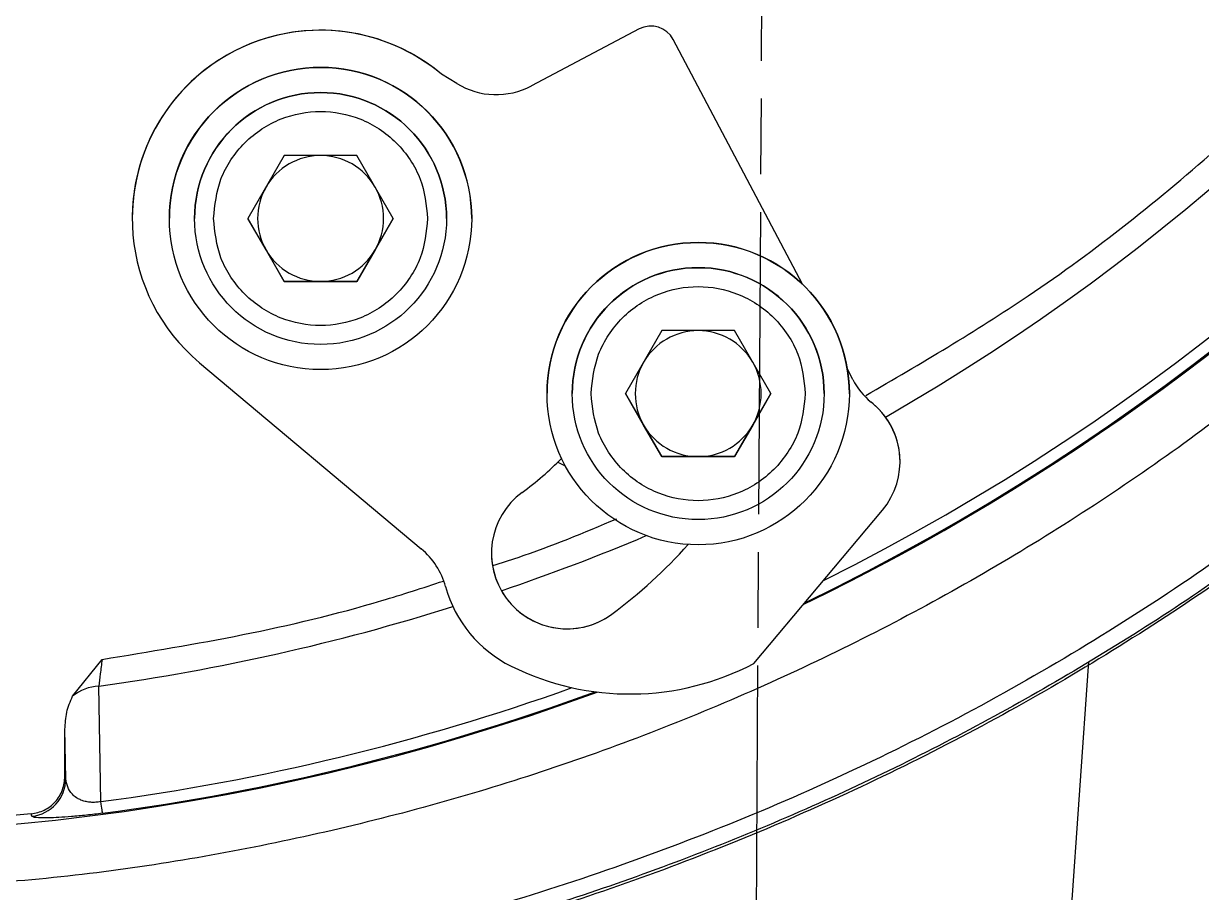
# Model space of a CAD drawing. Header units: millimetres. Extents: x 2223 to 4172, y 741 to 2119.
# Drawn here: x 2843.92 to 2890.67, y 1759.33 to 1793.82 of the extents above; entities that cross this region are included whole.
import ezdxf

# ---------------------------------------------------------------- set-up
doc = ezdxf.new("R2010")
doc.units = ezdxf.units.MM
doc.linetypes.add('AM_ISO08W050', pattern=[18, 12, -1.5, 3, -1.5])
doc.layers.add('AM_7', color=4, linetype='AM_ISO08W050', lineweight=25)

msp = doc.modelspace()

# ---------------------------------------------------------------- linework, layer by layer
at = {"color": 7, "linetype": 'Continuous', "lineweight": 25}
for p, q in [((2868.356, 1793.608), (2864.077, 1791.349)), ((2868.356, 1793.608), (2864.077, 1791.349)), ((2868.356, 1793.608), (2868.356, 1793.608)), ((2874.835, 1783.475), (2869.708, 1793.19)), ((2869.708, 1793.19), (2869.708, 1793.19)), ((2874.835, 1783.475), (2869.708, 1793.19)), ((2861.111, 1791.443), (2860.511, 1791.81)), ((2860.511, 1791.81), (2860.511, 1791.81)), ((2861.111, 1791.443), (2860.511, 1791.81)), ((2861.111, 1791.443), (2861.111, 1791.443)), ((2864.077, 1791.349), (2864.077, 1791.349)), ((2854.263, 1788.585), (2852.82, 1786.085)), ((2857.15, 1788.585), (2854.263, 1788.585)), ((2858.593, 1786.085), (2857.15, 1788.585)), ((2848.232, 1786.093), (2848.232, 1786.093)), ((2849.706, 1786.091), (2849.706, 1786.091)), ((2850.706, 1786.09), (2850.706, 1786.09)), ((2852.82, 1786.085), (2854.263, 1783.585)), ((2853.541, 1784.835), (2852.82, 1786.085)), ((2857.15, 1783.585), (2858.593, 1786.085)), ((2858.593, 1786.085), (2857.871, 1784.835)), ((2860.706, 1786.079), (2860.706, 1786.079)), ((2861.706, 1786.078), (2861.706, 1786.078)), ((2854.263, 1783.585), (2853.541, 1784.835)), ((2857.871, 1784.835), (2857.15, 1783.585)), ((2854.263, 1783.585), (2857.15, 1783.585)), ((2854.263, 1783.585), (2854.263, 1783.585)), ((2855.706, 1783.585), (2854.263, 1783.585)), ((2857.15, 1783.585), (2855.706, 1783.585)), ((2857.15, 1783.585), (2857.15, 1783.585)), ((2869.251, 1781.633), (2867.808, 1779.133)), ((2872.138, 1781.633), (2869.251, 1781.633)), ((2873.581, 1779.133), (2872.138, 1781.633)), ((2850.902, 1780.359), (2859.704, 1772.974)), ((2876.832, 1779.693), (2876.616, 1780.101)), ((2876.832, 1779.693), (2876.616, 1780.101)), ((2876.832, 1779.693), (2876.832, 1779.693)), ((2864.695, 1779.139), (2864.695, 1779.139)), ((2865.695, 1779.138), (2865.695, 1779.138)), ((2867.808, 1779.133), (2869.251, 1776.633)), ((2868.53, 1777.883), (2867.808, 1779.133)), ((2872.138, 1776.633), (2873.581, 1779.133)), ((2873.581, 1779.133), (2872.86, 1777.883)), ((2875.695, 1779.128), (2875.695, 1779.128)), ((2876.695, 1779.126), (2876.695, 1779.126)), ((2877.635, 1778.729), (2877.556, 1778.795)), ((2877.556, 1778.795), (2877.556, 1778.795)), ((2877.635, 1778.729), (2877.556, 1778.795)), ((2877.635, 1778.729), (2877.635, 1778.729)), ((2869.251, 1776.633), (2868.53, 1777.883)), ((2872.86, 1777.883), (2872.138, 1776.633)), ((2869.251, 1776.633), (2872.138, 1776.633)), ((2869.251, 1776.633), (2869.251, 1776.633)), ((2870.695, 1776.633), (2869.251, 1776.633)), ((2872.138, 1776.633), (2870.695, 1776.633)), ((2872.138, 1776.633), (2872.138, 1776.633)), ((2865.123, 1776.411), (2865.42, 1776.273)), ((2878.706, 1776.428), (2878.706, 1776.428)), ((2872.904, 1768.425), (2878.004, 1774.503)), ((2867.268, 1770.382), (2867.268, 1770.382)), ((2845.862, 1767.119), (2847.035, 1768.585)), ((2885.097, 1752.817), (2886.198, 1768.495)), ((2846.99, 1762.937), (2846.908, 1767.524)), ((2845.594, 1763.847), (2845.561, 1765.812)), ((2845.561, 1763.941), (2845.561, 1765.812)), ((2844.213, 1762.448), (2841.769, 1762.235)), ((2844.245, 1762.357), (2844.213, 1762.448))]:
    msp.add_line(p, q, dxfattribs=at)
at = {"color": 7, "linetype": 'Continuous', "lineweight": 25, "flags": 128}
for points in [[(2845.594, 1763.847), (2845.575, 1763.9), (2845.561, 1763.941)], [(2847.051, 1762.476), (2847.049, 1762.49), (2847.045, 1762.517), (2847.04, 1762.558), (2847.033, 1762.611), (2847.024, 1762.676), (2847.014, 1762.752), (2847.003, 1762.84), (2846.99, 1762.937)]]:
    msp.add_lwpolyline(points, dxfattribs=at)
at = {"color": 7, "linetype": 'Continuous', "lineweight": 25}
for centre, radius in [((2855.706, 1786.085), 6), ((2855.706, 1786.085), 5), ((2870.695, 1779.133), 6), ((2870.695, 1779.133), 5)]:
    msp.add_circle(centre, radius, dxfattribs=at)
for centre, radius, start, end in [((2835.061, 1853.128), 91.48, 295.79271, 180), ((2835.061, 1853.128), 91.48, 180, 290.22656), ((2835.061, 1853.128), 86.42, 299.88973, 350.7957), ((2835.061, 1853.128), 91.441, 295.84596, 351.20762), ((2835.061, 1853.128), 90.976, 296.50811, 351.20762), ((2855.706, 1786.085), 7.474, 50, 230), ((2855.706, 1786.085), 7.474, 50, 179.9388), ((2868.823, 1792.724), 1, 27.8252, 117.8252), ((2868.823, 1792.724), 1, 27.8252, 117.8252), ((2855.706, 1786.085), 6, 359.9388, 179.8775), ((2862.676, 1794.002), 3, 238.5537, 297.8252), ((2862.676, 1794.002), 3, 238.5537, 297.8252), ((2855.706, 1786.085), 5, 359.9997, 179.9388), ((2855.706, 1786.085), 2.5, 89.9997, 149.9997), ((2855.706, 1786.085), 2.5, 29.9997, 89.9997), ((2855.706, 1786.085), 2.5, 149.9997, 209.9997), ((2855.706, 1786.085), 2.5, 329.9997, 29.9997), ((2870.695, 1779.133), 6, 359.9388, 179.8775), ((2855.706, 1786.085), 2.5, 209.9997, 269.9997), ((2855.706, 1786.085), 2.5, 269.9997, 329.9997), ((2870.695, 1779.133), 5, 359.9997, 179.9388), ((2870.695, 1779.133), 2.5, 89.9997, 149.9997), ((2870.695, 1779.133), 2.5, 29.9997, 89.9997), ((2870.695, 1779.133), 2.5, 149.9997, 209.9997), ((2870.695, 1779.133), 2.5, 329.9997, 29.9997), ((2879.485, 1781.093), 3, 207.8252, 230), ((2879.485, 1781.093), 3, 207.8252, 230), ((2875.706, 1776.431), 3, 320, 50), ((2875.706, 1776.431), 3, 359.9388, 50), ((2870.695, 1779.133), 2.5, 209.9997, 269.9997), ((2870.695, 1779.133), 2.5, 269.9997, 329.9997), ((2855.706, 1786.085), 13.5, 306.3628, 315.1303), ((2865.489, 1772.798), 3, 126.3628, 306.3628), ((2835.061, 1853.128), 86.42, 288.78105, 292.86186), ((2857.776, 1770.676), 3, 15.3829, 50), ((2855.706, 1786.085), 19.5, 306.3628, 318.4311), ((2855.706, 1786.085), 19.5, 306.3628, 318.431), ((2865.489, 1772.798), 3, 179.9388, 306.3628), ((2865.489, 1772.798), 5, 195.3829, 243.7074), ((2835.061, 1853.128), 86.42, 277.87924, 287.43853), ((2867.982, 1777.794), 10.583, 243.5885, 297.7159), ((2846.992, 1765.754), 1.772, 92.7061, 129.6354), ((2835.061, 1853.128), 90.976, 277.53416, 289.67251), ((2835.061, 1853.128), 91.441, 277.53416, 290.18053), ((2844.093, 1763.849), 1.5, 275.7884, 359.9113)]:
    msp.add_arc(centre, radius, start, end, dxfattribs=at)
for points in [[(2928.802, 1853.129), (2928.715, 1850.061), (2928.541, 1843.926), (2927.137, 1834.811), (2924.912, 1825.873), (2921.805, 1817.198), (2917.866, 1808.869), (2913.129, 1800.966), (2907.64, 1793.565), (2901.452, 1786.738), (2894.625, 1780.55), (2887.224, 1775.061), (2879.321, 1770.324), (2870.992, 1766.385), (2862.316, 1763.278), (2853.378, 1761.052), (2844.264, 1759.649), (2838.129, 1759.475), (2835.061, 1759.388)], [(2932.735, 1842.339), (2932.211, 1838.688), (2931.163, 1831.384), (2928.043, 1820.741), (2923.835, 1810.498), (2918.48, 1800.797), (2912.075, 1791.758), (2904.694, 1783.496), (2896.432, 1776.115), (2887.393, 1769.71), (2877.692, 1764.355), (2867.449, 1760.147), (2856.806, 1757.027), (2849.502, 1755.979), (2845.851, 1755.455)], [(2932.532, 1835.797), (2931.846, 1832.502), (2930.473, 1825.914), (2927.152, 1816.362), (2922.949, 1807.178), (2917.813, 1798.475), (2911.824, 1790.339), (2905.036, 1782.854), (2897.522, 1776.099), (2889.36, 1770.144), (2880.635, 1765.046), (2871.434, 1760.881), (2861.868, 1757.601), (2855.273, 1756.257), (2851.976, 1755.584)], [(2899.815, 1778.379), (2897.519, 1776.492), (2892.926, 1772.718), (2885.425, 1767.873), (2877.554, 1763.672), (2869.325, 1760.225), (2860.831, 1757.472), (2855.003, 1756.297), (2852.089, 1755.709)]]:
    msp.add_open_spline(points, degree=3, dxfattribs=at)
for points, knots in [([(2877.345, 1779.057), (2879.524, 1780.33), (2884.508, 1783.244), (2891.573, 1788.898), (2898.537, 1795.73), (2904.656, 1803.34), (2909.88, 1811.589), (2914.107, 1820.384), (2917.385, 1829.591), (2918.66, 1835.966), (2919.297, 1839.154)], [0, 0, 0, 0, 0.099849, 0.228442, 0.357035, 0.485628, 0.614221, 0.742814, 0.871407, 1, 1, 1, 1]), ([(2851.456, 1786.085), (2851.513, 1786.619), (2851.6, 1787.442), (2852.13, 1788.432), (2852.679, 1789.111), (2853.36, 1789.664), (2854.349, 1790.177), (2855.706, 1790.437), (2857.063, 1790.177), (2858.053, 1789.663), (2858.734, 1789.111), (2859.282, 1788.431), (2859.812, 1787.442), (2859.9, 1786.619), (2859.956, 1786.085)], [0, 0, 0, 0, 0.119728, 0.18418, 0.25, 0.31582, 0.380272, 0.5, 0.619728, 0.68418, 0.75, 0.81582, 0.880272, 1, 1, 1, 1]), ([(2859.956, 1786.085), (2859.9, 1785.55), (2859.812, 1784.728), (2859.282, 1783.738), (2858.734, 1783.058), (2858.053, 1782.506), (2857.063, 1781.993), (2855.706, 1781.732), (2854.349, 1781.993), (2853.36, 1782.506), (2852.679, 1783.058), (2852.13, 1783.738), (2851.6, 1784.728), (2851.513, 1785.55), (2851.456, 1786.085)], [0, 0, 0, 0, 0.119728, 0.18418, 0.25, 0.31582, 0.380272, 0.5, 0.619728, 0.68418, 0.75, 0.81582, 0.880272, 1, 1, 1, 1]), ([(2866.445, 1779.133), (2866.501, 1779.667), (2866.589, 1780.49), (2867.119, 1781.48), (2867.667, 1782.16), (2868.348, 1782.712), (2869.338, 1783.225), (2870.695, 1783.486), (2872.052, 1783.225), (2873.041, 1782.712), (2873.722, 1782.16), (2874.271, 1781.48), (2874.801, 1780.49), (2874.888, 1779.667), (2874.945, 1779.133)], [0, 0, 0, 0, 0.119728, 0.18418, 0.25, 0.31582, 0.380272, 0.5, 0.619728, 0.68418, 0.75, 0.81582, 0.880272, 1, 1, 1, 1]), ([(2874.945, 1779.133), (2874.888, 1778.598), (2874.801, 1777.776), (2874.271, 1776.786), (2873.722, 1776.106), (2873.041, 1775.554), (2872.052, 1775.041), (2870.695, 1774.78), (2869.338, 1775.041), (2868.348, 1775.554), (2867.667, 1776.106), (2867.119, 1776.786), (2866.589, 1777.776), (2866.501, 1778.598), (2866.445, 1779.133)], [0, 0, 0, 0, 0.119728, 0.18418, 0.25, 0.31582, 0.380272, 0.5, 0.619728, 0.68418, 0.75, 0.81582, 0.880272, 1, 1, 1, 1]), ([(2862.55, 1772.316), (2862.882, 1772.419), (2864.555, 1772.937), (2866.17, 1773.62), (2867.464, 1774.167)], [0, 0, 0, 0, 0.198366, 1, 1, 1, 1]), ([(2847.035, 1768.585), (2848.902, 1768.89), (2852.635, 1769.5), (2857.156, 1770.575), (2859.768, 1771.427), (2860.582, 1771.693)], [0, 0, 0, 0, 0.4077377, 0.8154754, 1, 1, 1, 1]), ([(2847.035, 1768.585), (2847.009, 1768.388), (2846.958, 1767.996), (2846.925, 1767.681), (2846.908, 1767.524)], [0, 0, 0, 0, 0.502434, 1, 1, 1, 1]), ([(2845.561, 1765.812), (2845.573, 1766.039), (2845.595, 1766.492), (2845.773, 1766.91), (2845.862, 1767.119)], [0, 0, 0, 0, 0.501105, 1, 1, 1, 1]), ([(2844.213, 1762.448), (2844.394, 1762.487), (2844.756, 1762.564), (2845.198, 1762.915), (2845.502, 1763.39), (2845.542, 1763.757), (2845.561, 1763.941)], [0, 0, 0, 0, 0.250514, 0.50007, 0.74999, 1, 1, 1, 1]), ([(2846.99, 1762.937), (2846.919, 1762.926), (2846.777, 1762.904), (2846.573, 1762.909), (2846.392, 1762.936), (2846.226, 1762.984), (2846.132, 1763.028), (2846.086, 1763.054), (2846.079, 1763.057), (2846.055, 1763.071), (2845.967, 1763.126), (2845.688, 1763.364), (2845.635, 1763.633), (2845.594, 1763.847)], [0, 0, 0, 0, 0.058872, 0.118076, 0.181704, 0.251258, 0.33051, 0.330822, 0.333623, 0.341737, 0.373322, 0.501634, 1, 1, 1, 1]), ([(2847.051, 1762.476), (2846.837, 1762.449), (2846.397, 1762.394), (2845.806, 1762.34), (2845.294, 1762.305), (2844.781, 1762.286), (2844.347, 1762.296), (2844.279, 1762.336), (2844.245, 1762.357)], [0, 0, 0, 0, 0.1205845, 0.248868, 0.3727771, 0.5012581, 0.7408272, 1, 1, 1, 1])]:
    msp.add_open_spline(points, degree=3, knots=knots, dxfattribs=at)
at = {"layer": 'AM_7'}
msp.add_line((2872.553, 1684.344), (2874.792, 2051.479), dxfattribs=at)

doc.saveas('drawing.dxf')
